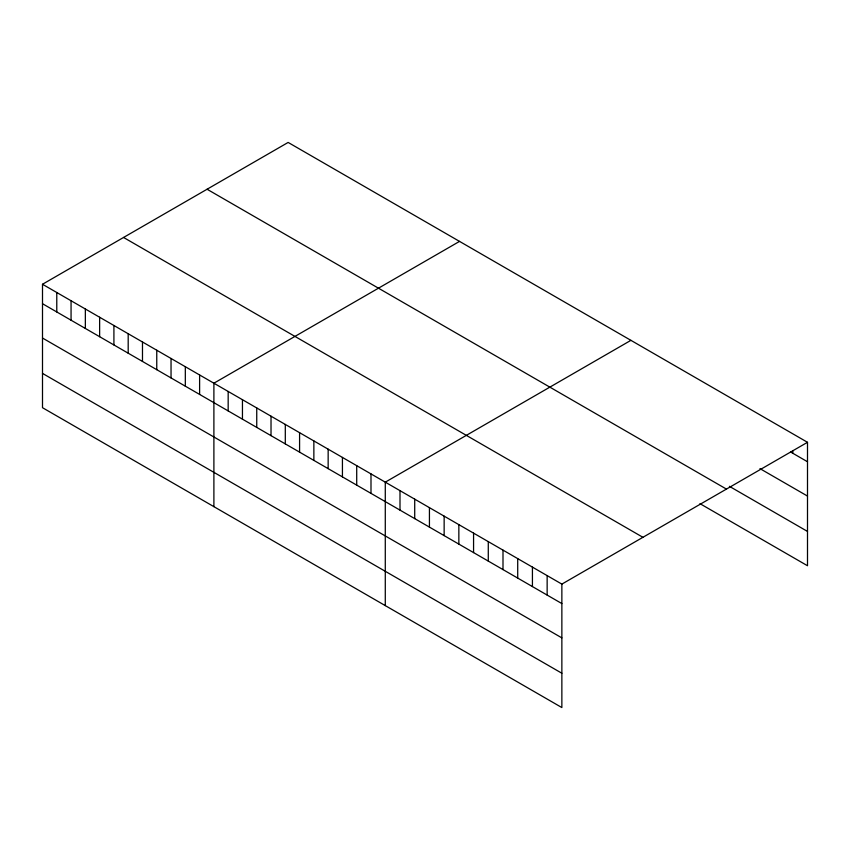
<?xml version="1.0" encoding="UTF-8"?>
<svg xmlns="http://www.w3.org/2000/svg" width="850" height="850" viewBox="0 0 850 850"><rect width="100%" height="100%" fill="white"/><g stroke="black" fill="none" stroke-linecap="round" stroke-linejoin="round"><path stroke-width="1.27" d="M42.5 284.261L561.861 584.109L561.861 707.561L42.5 407.703L42.5 284.261L288.139 142.439L807.5 442.297L807.5 565.739L699.964 503.657M459.531 241.389L213.892 383.212L213.892 506.653M630.912 340.34L385.284 482.163L385.284 605.614M561.861 584.109L807.5 442.297M790.521 451.945L807.5 461.752M759.953 468.626L807.5 496.071M729.396 486.328L807.5 531.431M207.081 189.242L726.442 489.09M123.558 237.458L642.919 537.306M42.5 303.716L561.861 603.574M42.5 338.034L561.861 637.883M42.5 373.394L561.861 673.242M792.784 450.659L792.784 453.252M547.145 575.609L547.145 595.074M532.429 567.12L532.429 586.574M517.714 558.62L517.714 578.085M502.998 550.131L502.998 569.585M488.283 541.631L488.283 561.085M473.567 533.131L473.567 552.596M458.851 524.641L458.851 544.096M444.146 516.141L444.146 535.606M429.431 507.652L429.431 527.106M414.715 499.152L414.715 518.606M399.999 490.652L399.999 510.117M370.993 473.918L370.993 493.372M356.713 465.672L356.713 485.127M342.433 457.417L342.433 476.882M328.153 449.172L328.153 468.637M313.862 440.927L313.862 460.392M299.582 432.682L299.582 452.147M285.303 424.437L285.303 443.902M271.023 416.192L271.023 435.657M256.743 407.947L256.743 427.401M242.452 399.702L242.452 419.156M228.172 391.457L228.172 410.911M199.612 374.967L199.612 394.421M185.321 366.722L185.321 386.176M171.041 358.466L171.041 377.931M156.761 350.221L156.761 369.686M142.481 341.976L142.481 361.441M128.191 333.731L128.191 353.196M113.911 325.486L113.911 344.951M99.631 317.241L99.631 336.706M85.351 308.996L85.351 328.451M71.06 300.751L71.06 320.206M56.78 292.506L56.78 311.961"/></g></svg>
